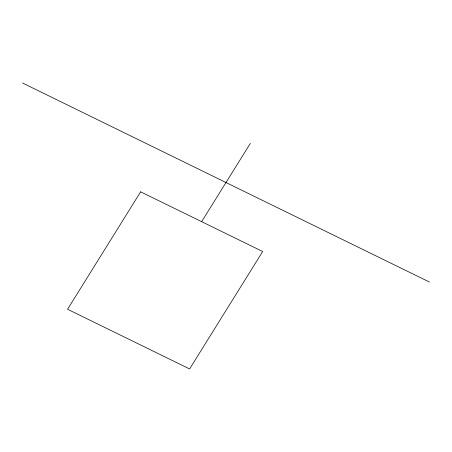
<?xml version="1.0" encoding="UTF-8"?>
<svg xmlns="http://www.w3.org/2000/svg" width="452" height="452" viewBox="0 0 452 452"><rect width="100%" height="100%" fill="white"/><g stroke="black" fill="none" stroke-linecap="round" stroke-linejoin="round"><path stroke-width="0.68" d="M201.648 221.672L250.351 143.38M22.6 83.044L429.4 282.014M140.629 191.829L67.574 309.264L189.614 368.956L262.668 251.521L140.629 191.829"/></g></svg>
